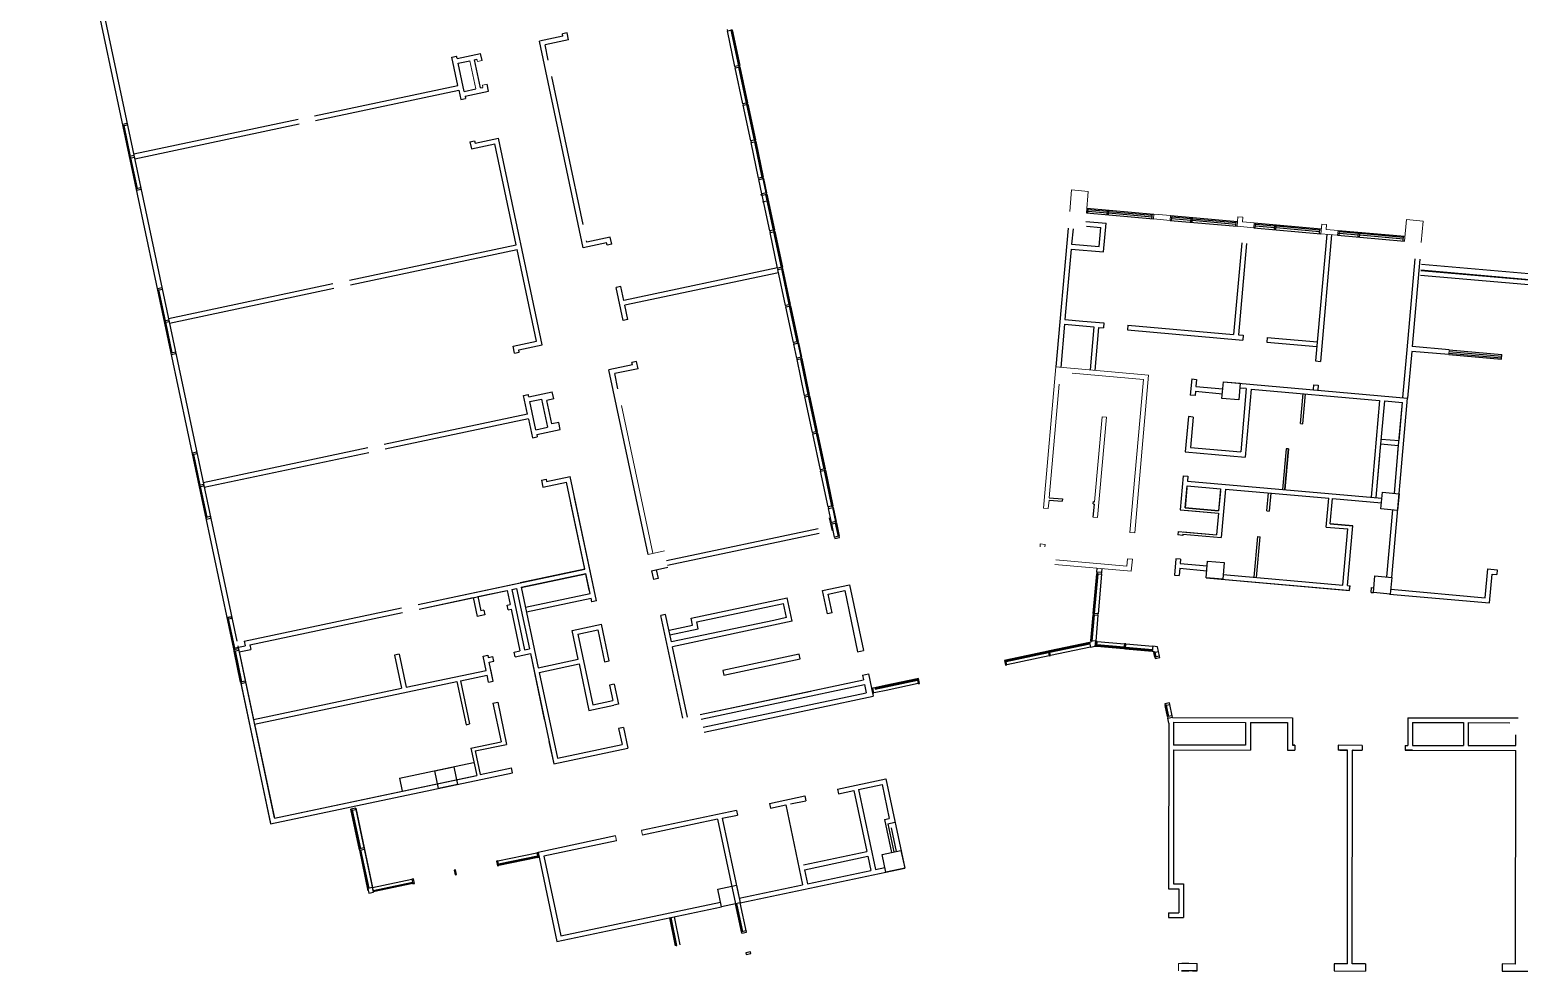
# Model space of a CAD drawing. Header units: millimetres. Extents: x 1316860 to 1484499, y 7681 to 141220.
# Drawn here: x 1323768 to 1385794, y 39867 to 79083 of the extents above; entities that cross this region are included whole.
import ezdxf

# ---------------------------------------------------------------- set-up
doc = ezdxf.new("R2010")
doc.units = ezdxf.units.MM
doc.header["$LTSCALE"] = 1000
for name, color, linetype in [('A-WALL', 7, 'CONTINUOUS'), ('AUDIT_D_131110141545-10', 7, 'CONTINUOUS'), ('A—墙体', 7, 'CONTINUOUS'), ('A—门窗', 135, 'CONTINUOUS')]:
    doc.layers.add(name, color=color, linetype=linetype)
for name, color, linetype, lineweight in [('E1-RI-1F$0$A-GLAZ-CWMG', 3, 'CONTINUOUS', 5), ('E1-RI-1F$0$A-WALL', 7, 'CONTINUOUS', 5), ('E1-RI-1F$0$AUDIT_D_131110141545-10', 7, 'CONTINUOUS', 5), ('E1-RV-1F$0$$0$A-WALL', 7, 'CONTINUOUS', 5), ('E1-RV-1F$0$$2$A-WALL', 7, 'CONTINUOUS', 5)]:
    doc.layers.add(name, color=color, linetype=linetype, lineweight=lineweight)
doc.layers.get('E1-RI-1F$0$A-GLAZ-CWMG').off()

# ---------------------------------------------------------------- blocks, each defined once
blk = doc.blocks.new('E1-RI-1F$0$RECTANGULAR_MULLION_-_6007')
at = {"layer": 'A—门窗'}
for p, q in [((54465, 84847), (54465, 86371)), ((54665, 86371), (54665, 84847))]:
    blk.add_line(p, q, dxfattribs=at)
blk = doc.blocks.new('E1-RI-1F$0$RECTANGULAR_MULLION_-_600K')
at = {"layer": 'A—门窗'}
for p, q in [((-30, 75), (30, 75)), ((-30, -125), (-30, 75)), ((30, 75), (30, -125)), ((30, -125), (-30, -125))]:
    blk.add_line(p, q, dxfattribs=at)
blk = doc.blocks.new('E1-RI-1F$0$ERE')
at = {"layer": 'A—门窗'}
for p, q in [((11739078, -6134608), (11739095, -6134408)), ((11739881, -6134610), (11739084, -6134541)), ((11739886, -6134543), (11739089, -6134475)), ((11739875, -6134677), (11739892, -6134478)), ((11739935, -6134682), (11739952, -6134483)), ((11741754, -6134771), (11739940, -6134615)), ((11741760, -6134705), (11739946, -6134548)), ((11741748, -6134841), (11741765, -6134641)), ((11742565, -6134912), (11742582, -6134712)), ((11743368, -6134910), (11742571, -6134841)), ((11743374, -6134844), (11742577, -6134775)), ((11743362, -6134981), (11743379, -6134782)), ((11743422, -6134986), (11743439, -6134787)), ((11745242, -6135071), (11743428, -6134915)), ((11745247, -6135005), (11743434, -6134849)), ((11745235, -6135145), (11745253, -6134945)), ((11746051, -6135216), (11746068, -6135017)), ((11746855, -6135210), (11746058, -6135142)), ((11746860, -6135144), (11746063, -6135075)), ((11746848, -6135285), (11746865, -6135086)), ((11746908, -6135291), (11746925, -6135091)), ((11748728, -6135371), (11746915, -6135215)), ((11748734, -6135305), (11746920, -6135149)), ((11748722, -6135449), (11748739, -6135249)), ((11749539, -6135520), (11749556, -6135321)), ((11750342, -6135510), (11749545, -6135442)), ((11750348, -6135444), (11749551, -6135375)), ((11750336, -6135589), (11750353, -6135390)), ((11750395, -6135595), (11750412, -6135395)), ((11752216, -6135672), (11750402, -6135516)), ((11752222, -6135605), (11750408, -6135449)), ((11752209, -6135753), (11752226, -6135554))]:
    blk.add_line(p, q, dxfattribs=at)
for points in [[(11739017, -6134602), (11741808, -6134846)], [(11739035, -6134403), (11741825, -6134646)], [(11742505, -6134907), (11745294, -6135151)], [(11742523, -6134707), (11745311, -6134951)], [(11745992, -6135211), (11748781, -6135454)], [(11746009, -6135011), (11748800, -6135255)], [(11749479, -6135515), (11752268, -6135758)], [(11749496, -6135315), (11752284, -6135559)]]:
    blk.add_lwpolyline(points, dxfattribs=at)
at = {"layer": 'E1-RI-1F$0$AUDIT_D_131110141545-10'}
for p, q in [((11738321, -6134542), (11738398, -6133645)), ((11739095, -6133705), (11738398, -6133645)), ((11739018, -6134602), (11739095, -6133705)), ((11741808, -6134846), (11742505, -6134907))]:
    blk.add_line(p, q, dxfattribs=at)
for points in [[(11741808, -6134846), (11741825, -6134643), (11742024, -6134664), (11742024, -6134664), (11742522, -6134707), (11742505, -6134907)], [(11745294, -6135151), (11745328, -6134752), (11745528, -6134769), (11745511, -6134968), (11746009, -6135011), (11745992, -6135211)], [(11752965, -6135818), (11753042, -6134921), (11752344, -6134861), (11752267, -6135758)], [(11745294, -6135151), (11745991, -6135211)], [(11748781, -6135454), (11748816, -6135056), (11749015, -6135073), (11748998, -6135272), (11749496, -6135315), (11749479, -6135514), (11748781, -6135454)]]:
    blk.add_lwpolyline(points, dxfattribs=at)
blk = doc.blocks.new('E1-RI-1F$0$RECTANGULAR_MULLION_-_60_H')
at = {"layer": 'A—门窗'}
for p, q in [((64211, 63409), (65301, 63077)), ((64153, 63217), (65242, 62886))]:
    blk.add_line(p, q, dxfattribs=at)
blk = doc.blocks.new('E1-RI-1F$0$RECTANGULAR_MULLION_-_60_M')
at = {"layer": 'A—门窗'}
for p, q in [((65300, 62868), (66374, 62541)), ((65358, 63059), (66433, 62732))]:
    blk.add_line(p, q, dxfattribs=at)

msp = doc.modelspace()

# ---------------------------------------------------------------- linework, layer by layer
at = {"layer": 'A-WALL'}
for p, q in [((1373475, 64422), (1381146, 63744)), ((1374429, 64137), (1374155, 64161, 0)), ((1374429, 64137), (1374196, 61497)), ((1374628, 64119), (1374377, 61280)), ((1374628, 64119), (1379982, 63646)), ((1376685, 62682, 0), (1376795, 63927)), ((1376784, 62673), (1376894, 63919)), ((1345078, 63699), (1345327, 62525)), ((1345588, 63705), (1345295, 63642)), ((1372295, 63848), (1372096, 63866)), ((1379982, 63646), (1379626, 59611)), ((1380182, 63628), (1380929, 63562)), ((1380485, 56273), (1381146, 63744)), ((1380744, 61470), (1380929, 63562)), ((1345795, 62726), (1345502, 62664)), ((1372017, 62970), (1371887, 61500)), ((1372216, 62952), (1372017, 62970)), ((1372216, 62952), (1372104, 61682)), ((1376685, 62682, 0), (1376784, 62673, 0)), ((1371887, 61500), (1374377, 61280)), ((1372104, 61682), (1374196, 61497)), ((1376090, 61631), (1375940, 59937)), ((1376189, 61622), (1376040, 59928)), ((1376044, 59975), (1376176, 61469)), ((1376189, 61622), (1376090, 61631)), ((1379979, 61337), (1379825, 59594)), ((1380594, 59777), (1380726, 61271)), ((1371799, 60504), (1371673, 59085)), ((1371799, 60504), (1371998, 60487)), ((1371998, 60487), (1371981, 60287)), ((1371981, 60287), (1380074, 59572)), ((1371954, 59988), (1371881, 59167)), ((1373349, 59865), (1373276, 59043)), ((1373557, 59947), (1373378, 57930)), ((1373557, 59947), (1377865, 59566)), ((1375284, 59042), (1375350, 59789)), ((1377759, 58371), (1377865, 59566)), ((1377922, 58507), (1378014, 59553)), ((1378014, 59553), (1380056, 59372)), ((1373267, 58944), (1373188, 58047)), ((1375284, 59042), (1375383, 59033)), ((1377759, 58371), (1378656, 58292)), ((1377922, 58507), (1378868, 58423)), ((1378648, 55933), (1378868, 58423)), ((1371594, 58188), (1371581, 58039)), ((1371780, 58021), (1371581, 58039)), ((1371594, 58188), (1373188, 58047)), ((1371785, 58071), (1371780, 58021)), ((1371785, 58071), (1373378, 57930)), ((1378449, 55951), (1378656, 58292)), ((1371493, 57043), (1371433, 56370)), ((1371692, 57025), (1371493, 57043)), ((1371659, 56651), (1371633, 56353)), ((1371659, 56651), (1372780, 56552)), ((1371692, 57025), (1371677, 56851)), ((1371677, 56851), (1372797, 56752)), ((1371433, 56370), (1371633, 56353)), ((1372753, 56254), (1378630, 55734)), ((1373468, 56391), (1378449, 55951)), ((1378648, 55933), (1378748, 55924)), ((1378730, 55725), (1378748, 55924)), ((1379626, 55646), (1379644, 55845)), ((1379644, 55845), (1379744, 55836)), ((1344410, 55029), (1347100, 55598)), ((1344451, 54833), (1347141, 55402)), ((1378630, 55734), (1378730, 55725)), ((1379626, 55646), (1379626, 55646)), ((1379626, 55646), (1379726, 55637)), ((1348103, 51824), (1347908, 51783))]:
    msp.add_line(p, q, dxfattribs=at)
at = {"layer": 'A-WALL', "color": 7}
for p, q in [((1371963, 60088), (1373357, 59965)), ((1371673, 59085), (1373267, 58944)), ((1371881, 59167), (1373276, 59043))]:
    msp.add_line(p, q, dxfattribs=at)
at = {"layer": 'A-WALL'}
msp.add_lwpolyline([(1371963, 60088), (1373357, 59965), (1373276, 59043), (1371881, 59167)], close=True, dxfattribs=at)
for points in [[(1378868, 58423), (1377922, 58507), (1378014, 59553)], [(1380096, 59821), (1380793, 59759), (1380732, 59062), (1380034, 59124), (1380096, 59821)], [(1372815, 56951), (1373512, 56889), (1373451, 56192), (1372753, 56254), (1372815, 56951)], [(1379788, 56334), (1380485, 56273), (1380423, 55575), (1379726, 55637), (1379788, 56334)]]:
    msp.add_lwpolyline(points, dxfattribs=at)
at = {"layer": 'AUDIT_D_131110141545-10'}
for p, q in [((1343897, 65902), (1344875, 66109)), ((1343959, 65608), (1343897, 65902)), ((1344134, 65748), (1345112, 65955)), ((1344154, 65650), (1344134, 65748)), ((1343959, 65608), (1344154, 65650)), ((1344332, 63847), (1344527, 63889)), ((1344548, 63791), (1344527, 63889)), ((1344548, 63791), (1345526, 63998)), ((1345588, 63705), (1345526, 63998)), ((1344497, 63065), (1344332, 63847)), ((1344589, 63595), (1345078, 63699)), ((1344838, 62421), (1344589, 63595)), ((1345502, 62664), (1345295, 63642)), ((1344539, 62869), (1344704, 62086)), ((1345858, 62433), (1345795, 62726)), ((1344704, 62086), (1344900, 62128)), ((1344838, 62421), (1345327, 62525)), ((1344879, 62226), (1345858, 62433)), ((1344879, 62226), (1344900, 62128)), ((1345077, 60325), (1345273, 60367)), ((1345077, 60325), (1345139, 60032)), ((1345139, 60032), (1346118, 60239)), ((1345273, 60367), (1345293, 60269)), ((1345293, 60269), (1346272, 60476)), ((1346884, 56619), (1346118, 60239)), ((1347369, 55291), (1346272, 60476)), ((1347368, 55297), (1346457, 59602)), ((1346883, 56625), (1346303, 59365)), ((1356597, 58298), (1350286, 56963)), ((1356638, 58103), (1350328, 56767, 0)), ((1344192, 56056), (1346883, 56625)), ((1344193, 56050), (1346884, 56619)), ((1349659, 56549), (1349736, 56183)), ((1349854, 56590), (1349932, 56225)), ((1344234, 55860), (1346924, 56430)), ((1344234, 55860), (1344943, 52509)), ((1347100, 55598), (1346924, 56430)), ((1349932, 56225), (1349736, 56183)), ((1347172, 55256), (1347141, 55402)), ((1347368, 55297), (1347172, 55256)), ((1347180, 55219), (1347180, 55219)), ((1350248, 54731), (1350052, 54690)), ((1346351, 54060), (1347575, 54319)), ((1346604, 52861), (1346351, 54060)), ((1346588, 53905), (1347421, 54082)), ((1347421, 54082), (1347702, 52756)), ((1347896, 52802), (1347575, 54319)), ((1346588, 53905), (1347209, 50970)), ((1344614, 53097), (1345296, 49875)), ((1344943, 52509), (1346604, 52861)), ((1347702, 52756), (1347897, 52798)), ((1344984, 52314), (1346646, 52665)), ((1344984, 52314), (1345740, 48743)), ((1346646, 52665), (1347055, 50733)), ((1347908, 51783), (1348042, 51147)), ((1348103, 51824), (1348279, 50993)), ((1347055, 50733), (1348084, 50951)), ((1347209, 50970), (1348042, 51147)), ((1348279, 50993), (1348084, 50951)), ((1345296, 49875), (1345586, 48506)), ((1348487, 50014), (1348291, 49973)), ((1348291, 49973), (1348431, 49312)), ((1348487, 50014), (1348668, 49158)), ((1345586, 48506), (1348668, 49158)), ((1345740, 48743), (1348431, 49312))]:
    msp.add_line(p, q, dxfattribs=at)
at = {"layer": 'A—墙体'}
for p, q in [((1323985, 93329), (1332391, 53617)), ((1345967, 78817), (1344988, 78610)), ((1346142, 78956), (1345946, 78915)), ((1345967, 78817), (1345946, 78915)), ((1346204, 78663), (1346142, 78956)), ((1346811, 70001), (1344988, 78610)), ((1346204, 78663), (1345225, 78455)), ((1345360, 77819), (1345225, 78455)), ((1341348, 77941), (1341544, 77983)), ((1341596, 76767), (1341348, 77941)), ((1341564, 77885), (1341544, 77983)), ((1341564, 77885), (1342543, 78092)), ((1341606, 77689), (1342095, 77793)), ((1341854, 76515), (1341606, 77689)), ((1342291, 77834), (1342388, 77855)), ((1342539, 76660), (1342291, 77834)), ((1342605, 77798), (1342543, 78092)), ((1346809, 70971), (1345505, 77135)), ((1335629, 75504), (1341596, 76767)), ((1335670, 75308), (1341638, 76572)), ((1341638, 76572), (1341721, 76180)), ((1341854, 76515), (1342343, 76619)), ((1341896, 76320), (1342874, 76527)), ((1341896, 76320), (1341916, 76222)), ((1342539, 76660), (1342637, 76681)), ((1342874, 76527), (1342812, 76820)), ((1341721, 76180), (1341916, 76222)), ((1328096, 73909), (1334944, 75359)), ((1328137, 73714), (1334985, 75163)), ((1342094, 74419), (1342289, 74461)), ((1342289, 74461), (1342310, 74363)), ((1342310, 74363), (1343288, 74570)), ((1345111, 65961), (1343288, 74570)), ((1342094, 74419), (1342156, 74126)), ((1342156, 74126), (1343134, 74333)), ((1344024, 70126), (1343134, 74333)), ((1367013, 70816), (1366502, 65038)), ((1367212, 70798), (1367155, 70151)), ((1367741, 71103), (1368589, 71028)), ((1367770, 70899), (1368372, 70846)), ((1368301, 70049), (1368372, 70846)), ((1368483, 69833), (1368589, 71028)), ((1337078, 68656), (1344024, 70126)), ((1347789, 70208), (1346811, 70001)), ((1346965, 70238), (1346954, 70286)), ((1347943, 70445), (1346965, 70238)), ((1347810, 70110), (1347789, 70208)), ((1348006, 70151), (1347810, 70110)), ((1348006, 70151), (1347943, 70445)), ((1367155, 70151), (1368301, 70049)), ((1374237, 70202), (1373900, 66392)), ((1374436, 70185), (1374100, 66374)), ((1377783, 70562), (1377316, 65287)), ((1377982, 70545), (1377516, 65269)), ((1337120, 68460), (1344066, 69931)), ((1344874, 66115), (1344066, 69931)), ((1367138, 69951), (1366948, 67810)), ((1367138, 69951), (1368483, 69833)), ((1381122, 65754), (1381457, 69539)), ((1381656, 69521), (1381335, 65885)), ((1354911, 69160), (1348503, 67803)), ((1354952, 68964), (1348544, 67608)), ((1329545, 67061), (1336394, 68511)), ((1329587, 66865), (1336435, 68315)), ((1348378, 68390), (1348183, 68349)), ((1348473, 66979), (1348183, 68349)), ((1348503, 67803), (1348378, 68390)), ((1366948, 67810), (1366878, 67013)), ((1348668, 67021), (1348473, 66979)), ((1348668, 67021), (1348544, 67608)), ((1366878, 67013), (1367625, 66947)), ((1366860, 66814), (1366702, 65021)), ((1366860, 66814), (1368080, 66706)), ((1367625, 66947), (1368496, 66870)), ((1368080, 66706), (1367922, 64913)), ((1368280, 66688), (1368121, 64895)), ((1368280, 66688), (1368479, 66671)), ((1368496, 66870), (1368479, 66671)), ((1369493, 66782), (1369475, 66583)), ((1369475, 66583), (1374281, 66158)), ((1369493, 66782), (1373900, 66392)), ((1374100, 66374), (1374299, 66357)), ((1374299, 66357), (1374281, 66158)), ((1375295, 66269), (1375277, 66070)), ((1375277, 66070), (1377369, 65885)), ((1375295, 66269), (1377387, 66084)), ((1380946, 63761), (1381122, 65754)), ((1382879, 65749), (1381335, 65885)), ((1349041, 65260), (1348845, 65218)), ((1348866, 65120), (1348845, 65218)), ((1349103, 64966), (1349041, 65260)), ((1377316, 65287), (1377516, 65269)), ((1381317, 65686), (1381145, 63744)), ((1382861, 65550), (1381317, 65686)), ((1348866, 65120), (1347888, 64913)), ((1349514, 57231), (1347888, 64913)), ((1349103, 64966), (1348125, 64759)), ((1348259, 64123), (1348125, 64759)), ((1372155, 64538), (1372096, 63866)), ((1372155, 64538), (1372096, 63866)), ((1372155, 64538), (1372355, 64521)), ((1372155, 64538), (1372355, 64521)), ((1372355, 64521), (1372328, 64222)), ((1372355, 64521), (1372328, 64222)), ((1372311, 64023), (1372295, 63848)), ((1372311, 64023), (1372295, 63848)), ((1372311, 64023), (1373431, 63924)), ((1372311, 64023), (1373431, 63924)), ((1372328, 64222), (1373449, 64123)), ((1372328, 64222), (1373449, 64123)), ((1373475, 64422), (1381145, 63744)), ((1373475, 64422), (1381145, 63744)), ((1373475, 64422), (1381145, 63744)), ((1373475, 64422), (1381145, 63744)), ((1374429, 64137), (1374155, 64161, 0)), ((1374329, 64145), (1374155, 64161, 0)), ((1374429, 64137), (1374195, 61497)), ((1374429, 64137), (1374195, 61497)), ((1374628, 64119), (1374377, 61280)), ((1374628, 64119), (1374377, 61280)), ((1374628, 64119), (1379982, 63646)), ((1374628, 64119), (1379982, 63646)), ((1377228, 64291), (1377211, 64092)), ((1377228, 64291), (1377427, 64273)), ((1377427, 64273), (1377410, 64074)), ((1372295, 63848), (1372096, 63866)), ((1372295, 63848), (1372096, 63866)), ((1379982, 63646), (1379626, 59611)), ((1379982, 63646), (1379626, 59611)), ((1380181, 63628), (1379996, 61536)), ((1380181, 63628), (1379996, 61536)), ((1380181, 63628), (1380929, 63562)), ((1380181, 63628), (1380929, 63562)), ((1380485, 56273), (1381145, 63744)), ((1380485, 56273), (1381145, 63744)), ((1380788, 61968), (1380929, 63562)), ((1380788, 61968), (1380929, 63562)), ((1344496, 63071), (1338528, 61808)), ((1344537, 62875), (1338570, 61612)), ((1380041, 62034), (1380788, 61968)), ((1380041, 62034), (1380788, 61968)), ((1337843, 61663), (1330995, 60213)), ((1337885, 61467), (1331037, 60017)), ((1371887, 61500), (1374377, 61280)), ((1371887, 61500), (1374377, 61280)), ((1372104, 61682), (1374195, 61497)), ((1372104, 61682), (1374195, 61497)), ((1376090, 61631), (1375940, 59937)), ((1376090, 61631), (1375940, 59937)), ((1376039, 59928), (1376189, 61622)), ((1376189, 61622), (1376090, 61631)), ((1376189, 61622), (1376090, 61631)), ((1379996, 61536), (1379825, 59594)), ((1379996, 61536), (1379825, 59594)), ((1380023, 61835), (1380770, 61769)), ((1380023, 61835), (1380770, 61769)), ((1380594, 59777), (1380770, 61769)), ((1380594, 59777), (1380770, 61769)), ((1371799, 60504), (1371673, 59085)), ((1371799, 60504), (1371673, 59085)), ((1371799, 60504), (1371998, 60487)), ((1371799, 60504), (1371998, 60487)), ((1371998, 60487), (1371980, 60287)), ((1371998, 60487), (1371980, 60287)), ((1371980, 60287), (1380074, 59572)), ((1371980, 60287), (1380074, 59572)), ((1366222, 59593), (1366768, 59544)), ((1373357, 59965), (1373276, 59043)), ((1373357, 59965), (1373276, 59043)), ((1373556, 59947), (1373378, 57930)), ((1373556, 59947), (1373378, 57930)), ((1373556, 59947), (1377865, 59566)), ((1373556, 59947), (1377865, 59566)), ((1375449, 59780), (1375383, 59033)), ((1375449, 59780), (1375396, 59182)), ((1377759, 58371), (1377865, 59566)), ((1377759, 58371), (1377865, 59566)), ((1377922, 58507), (1378014, 59553)), ((1377922, 58507), (1378014, 59553)), ((1378014, 59553), (1380056, 59373)), ((1378014, 59553), (1380056, 59373)), ((1346884, 56619), (1346303, 59365)), ((1366213, 59493), (1366760, 59445)), ((1366768, 59544), (1366760, 59445)), ((1368054, 59330), (1368063, 59430)), ((1368054, 59330), (1368104, 59326)), ((1368056, 58778), (1368104, 59326)), ((1368063, 59430), (1368113, 59425)), ((1371872, 59067), (1373267, 58944)), ((1371872, 59067), (1373267, 58944)), ((1373267, 58944), (1373188, 58047)), ((1373267, 58944), (1373188, 58047)), ((1380286, 56290), (1380532, 59080)), ((1380286, 56290), (1380532, 59080)), ((1377759, 58371), (1378655, 58292)), ((1377759, 58371), (1378655, 58292)), ((1377922, 58507), (1378868, 58423)), ((1377922, 58507), (1378868, 58423)), ((1378648, 55933), (1378868, 58423)), ((1378648, 55933), (1378868, 58423)), ((1371594, 58188), (1371581, 58039)), ((1371594, 58188), (1371581, 58039)), ((1371780, 58021), (1371581, 58039)), ((1371780, 58021), (1371581, 58039)), ((1371784, 58071), (1371780, 58021)), ((1371784, 58071), (1371780, 58021)), ((1371784, 58071), (1373378, 57930)), ((1371784, 58071), (1373378, 57930)), ((1371793, 58171), (1373188, 58047)), ((1371793, 58171), (1373188, 58047)), ((1374754, 56277), (1374904, 57971)), ((1374754, 56277), (1374904, 57971)), ((1374854, 56269), (1375003, 57962)), ((1374854, 56269), (1375003, 57962)), ((1374904, 57971), (1375003, 57962)), ((1374904, 57971), (1375003, 57962)), ((1378448, 55951), (1378655, 58292)), ((1378448, 55951), (1378655, 58292)), ((1339938, 55149), (1346884, 56619)), ((1349659, 56549), (1350343, 56694)), ((1371493, 57043), (1371433, 56370)), ((1371493, 57043), (1371433, 56370)), ((1371692, 57025), (1371493, 57043)), ((1371692, 57025), (1371493, 57043)), ((1371659, 56652), (1371632, 56353)), ((1371659, 56652), (1371632, 56353)), ((1371659, 56652), (1372779, 56552)), ((1371659, 56652), (1372779, 56552)), ((1371692, 57025), (1371676, 56851)), ((1371692, 57025), (1371676, 56851)), ((1371676, 56851), (1372797, 56752)), ((1371676, 56851), (1372797, 56752)), ((1384375, 55427), (1384481, 56622)), ((1384481, 56622), (1384880, 56587)), ((1384880, 56587), (1384862, 56388)), ((1339938, 55149), (1344193, 56050)), ((1344235, 55854), (1346925, 56423)), ((1347069, 55744), (1346925, 56423)), ((1356782, 55731), (1357907, 55969)), ((1357907, 55969), (1358487, 53230)), ((1371433, 56370), (1371632, 56353)), ((1371433, 56370), (1371632, 56353)), ((1372753, 56254), (1378730, 55725)), ((1372753, 56254), (1378730, 55725)), ((1373468, 56391), (1378448, 55951)), ((1373468, 56391), (1378448, 55951)), ((1378648, 55933), (1378747, 55924)), ((1378648, 55933), (1378747, 55924)), ((1378730, 55725), (1378747, 55924)), ((1378730, 55725), (1378747, 55924)), ((1379626, 55646), (1379644, 55845)), ((1379626, 55646), (1379644, 55845)), ((1379644, 55845), (1379743, 55836)), ((1379644, 55845), (1379743, 55836)), ((1384557, 55210), (1384663, 56406)), ((1384663, 56406), (1384862, 56388)), ((1339980, 54953), (1343648, 55729)), ((1339980, 54953), (1342230, 55429)), ((1342230, 55429), (1342396, 54647)), ((1342230, 55429), (1342396, 54647)), ((1342426, 55471), (1343648, 55729)), ((1342426, 55471), (1343648, 55729)), ((1342426, 55471), (1342550, 54884)), ((1342426, 55471), (1342550, 54884)), ((1343648, 55729), (1343772, 55142)), ((1343648, 55729), (1343772, 55142)), ((1343844, 55771), (1344039, 55812)), ((1343844, 55771), (1344377, 53252)), ((1343844, 55771), (1344377, 53252)), ((1344039, 55812), (1344572, 53293)), ((1344039, 55812), (1344572, 53293)), ((1347180, 55219), (1347180, 55219)), ((1351304, 54571), (1355315, 55421)), ((1355522, 54442), (1355315, 55421)), ((1356989, 54753), (1356782, 55731)), ((1357019, 55577), (1357704, 55722)), ((1357185, 54794), (1357019, 55577)), ((1357704, 55722), (1358243, 53178)), ((1379626, 55646), (1379726, 55637)), ((1379626, 55646), (1379726, 55637)), ((1380398, 55578), (1384557, 55210)), ((1380441, 55775), (1384375, 55427)), ((1332698, 53616), (1339253, 55004)), ((1332698, 53616), (1339253, 55004)), ((1332935, 53461), (1339294, 54808)), ((1332935, 53461), (1339294, 54808)), ((1342713, 54714), (1342396, 54647)), ((1342713, 54714), (1342396, 54647)), ((1342672, 54909), (1342550, 54884)), ((1342672, 54909), (1342550, 54884)), ((1342672, 54909), (1342713, 54714)), ((1342672, 54909), (1342713, 54714)), ((1343650, 55117), (1343772, 55142)), ((1343650, 55117), (1343772, 55142)), ((1343692, 54921), (1343650, 55117)), ((1343692, 54921), (1343650, 55117)), ((1343692, 54921), (1343814, 54947)), ((1343692, 54921), (1343814, 54947)), ((1343772, 55142), (1343772, 55142)), ((1343772, 55142), (1343772, 55142)), ((1343814, 54947), (1344181, 53210)), ((1343814, 54947), (1344181, 53210)), ((1350958, 50410), (1350052, 54690)), ((1350491, 53582), (1350248, 54731)), ((1351541, 54417), (1354623, 55070)), ((1354623, 55070), (1355161, 55184)), ((1355285, 54597), (1354747, 54483)), ((1355285, 54597), (1355161, 55184)), ((1357185, 54794), (1356989, 54753)), ((1357185, 54794), (1357144, 54990)), ((1350388, 54071), (1351366, 54278)), ((1350388, 54071), (1350388, 54071)), ((1350429, 53875), (1351603, 54124)), ((1354747, 54483), (1350491, 53582)), ((1355522, 54442), (1350533, 53386)), ((1351366, 54278), (1351304, 54571)), ((1351603, 54124), (1351541, 54417)), ((1332249, 53323), (1332738, 53427)), ((1332249, 53323), (1332738, 53427)), ((1332698, 53616), (1332738, 53427)), ((1332698, 53616), (1332738, 53427)), ((1332935, 53461), (1332975, 53272)), ((1332935, 53461), (1332975, 53272)), ((1351154, 50451), (1350533, 53386)), ((1332486, 53169), (1332975, 53272)), ((1332486, 53169), (1332975, 53272)), ((1332486, 53169), (1333083, 50349)), ((1332486, 53169), (1333083, 50349)), ((1339149, 53080), (1338953, 53039)), ((1339149, 53080), (1338953, 53039)), ((1338953, 53039), (1339246, 51654)), ((1338953, 53039), (1339246, 51654)), ((1339149, 53080), (1339442, 51696)), ((1339149, 53080), (1339442, 51696)), ((1342644, 52987), (1342840, 53028)), ((1342644, 52987), (1342840, 53028)), ((1342769, 52400), (1342644, 52987)), ((1342769, 52400), (1342644, 52987)), ((1342840, 53028), (1342861, 52931)), ((1342840, 53028), (1342861, 52931)), ((1342861, 52931), (1343057, 52972)), ((1342861, 52931), (1343057, 52972)), ((1342902, 52735), (1343098, 52776)), ((1342902, 52735), (1343098, 52776)), ((1343068, 51952), (1342902, 52735)), ((1343098, 52776), (1343057, 52972)), ((1343098, 52776), (1343057, 52972)), ((1343937, 53159), (1344181, 53210)), ((1343937, 53159), (1344181, 53210)), ((1343979, 52963), (1343937, 53159)), ((1343979, 52963), (1343937, 53159)), ((1343979, 52963), (1344614, 53097)), ((1343979, 52963), (1344614, 53097)), ((1344377, 53252), (1344572, 53293)), ((1344377, 53252), (1344572, 53293)), ((1344614, 53097), (1345195, 50354)), ((1355812, 53073), (1352632, 52399)), ((1352674, 52204), (1355853, 52877)), ((1355853, 52877), (1355812, 53073)), ((1358243, 53178), (1358487, 53230)), ((1339442, 51696), (1342769, 52400)), ((1339442, 51696), (1342769, 52400)), ((1341699, 51969), (1342810, 52204)), ((1341699, 51969), (1342810, 52204)), ((1342872, 51911), (1342810, 52204)), ((1342872, 51911), (1342810, 52204)), ((1343068, 51952), (1342964, 52442)), ((1352632, 52399), (1352674, 52204)), ((1352674, 52204), (1352919, 52255)), ((1358450, 52200), (1358694, 52252)), ((1358450, 52200), (1358491, 52004)), ((1358694, 52252), (1358891, 51322)), ((1333083, 50349), (1339246, 51654)), ((1333083, 50349), (1339246, 51654)), ((1333124, 50154), (1341553, 51938)), ((1333124, 50154), (1341553, 51938)), ((1341553, 51938), (1341934, 50135)), ((1341553, 51938), (1341934, 50135)), ((1341699, 51969), (1342081, 50166)), ((1341699, 51969), (1342081, 50166)), ((1342872, 51911), (1343068, 51952)), ((1342872, 51911), (1343068, 51952)), ((1351691, 50565), (1356289, 51538)), ((1351692, 50565), (1358491, 52004)), ((1351733, 50369), (1358533, 51809)), ((1358533, 51809), (1358605, 51466)), ((1343058, 51030), (1343254, 51072)), ((1343058, 51030), (1343254, 51072)), ((1343058, 51030), (1343399, 49423)), ((1343058, 51030), (1343399, 49423)), ((1343254, 51072), (1343626, 49317)), ((1343254, 51072), (1343626, 49317)), ((1351806, 50027), (1358605, 51466)), ((1351847, 49831), (1358891, 51322)), ((1371156, 50412), (1371351, 50454)), ((1371200, 50204), (1371156, 50412)), ((1371355, 50435), (1371351, 50454)), ((1371355, 50435), (1376350, 50429)), ((1371800, 50435), (1371800, 50435)), ((1376350, 50429), (1376349, 49279)), ((1381150, 50424), (1381149, 49274)), ((1381150, 50424), (1385750, 50418)), ((1333124, 50154), (1333953, 46241)), ((1333124, 50154), (1333953, 46241)), ((1341934, 50135), (1342081, 50166)), ((1341934, 50135), (1342081, 50166)), ((1371200, 50204), (1371191, 43305)), ((1371400, 50235), (1371399, 49285)), ((1371400, 50235), (1374400, 50232)), ((1374400, 50232), (1374399, 49281)), ((1374600, 50231), (1374598, 49081)), ((1374600, 50231), (1376150, 50229)), ((1376150, 50229), (1376148, 49079)), ((1376150, 50229), (1376149, 49279)), ((1381350, 50223), (1381349, 49273)), ((1381350, 50223), (1383225, 50221)), ((1382222, 50222), (1383475, 50221)), ((1383475, 50221), (1383474, 49271)), ((1383675, 50221), (1383674, 49271)), ((1383675, 50221), (1385400, 50219)), ((1385649, 49268), (1385649, 49718)), ((1342141, 49157), (1343399, 49423)), ((1342141, 49157), (1343399, 49423)), ((1342141, 49157), (1342381, 48025)), ((1342141, 49157), (1342381, 48025)), ((1342319, 49041), (1343626, 49317)), ((1342319, 49041), (1343626, 49317)), ((1342319, 49041), (1342528, 48056)), ((1342319, 49041), (1342528, 48056)), ((1343370, 49417), (1343370, 49417)), ((1343393, 49452), (1343393, 49452)), ((1345389, 49435), (1345586, 48506)), ((1345586, 48506), (1348668, 49158)), ((1371398, 49085), (1371391, 43505)), ((1371398, 49085), (1374598, 49081)), ((1374399, 49282), (1371399, 49285)), ((1376148, 49079), (1376448, 49079)), ((1376449, 49279), (1376349, 49279)), ((1376349, 49279), (1376449, 49279)), ((1376449, 49279), (1376448, 49079)), ((1376449, 49279), (1376448, 49079)), ((1378249, 49277), (1378248, 49077)), ((1378648, 49077), (1378248, 49077)), ((1379249, 49276), (1378249, 49277)), ((1378323, 49077), (1378648, 49077)), ((1378638, 40177), (1378648, 49077)), ((1378838, 40176), (1378848, 49076)), ((1378873, 49076), (1378848, 49076)), ((1378848, 49076), (1379248, 49076)), ((1379249, 49276), (1379248, 49076)), ((1381049, 49274), (1381048, 49074)), ((1381049, 49274), (1381048, 49074)), ((1381048, 49074), (1381348, 49073)), ((1381348, 49073), (1381048, 49074)), ((1381049, 49274), (1381149, 49274)), ((1381348, 49073), (1385648, 49068)), ((1381349, 49273), (1383474, 49271)), ((1383674, 49271), (1385649, 49268)), ((1385638, 40168), (1385648, 49068)), ((1339165, 47913), (1342251, 48567)), ((1333799, 46003), (1343875, 48137)), ((1333799, 46003), (1343875, 48137)), ((1333953, 46241), (1342381, 48025)), ((1333953, 46241), (1342367, 48022)), ((1339165, 47913), (1339280, 47368)), ((1342528, 48056), (1343834, 48333)), ((1343875, 48137), (1343834, 48333)), ((1343875, 48137), (1343834, 48333)), ((1357410, 47457), (1359415, 47881)), ((1359415, 47881), (1360202, 44164)), ((1354572, 46856), (1356040, 47167)), ((1356040, 47167), (1356081, 46971)), ((1357410, 47457), (1357451, 47261)), ((1357451, 47261), (1358087, 47396)), ((1358087, 47396), (1358625, 44852)), ((1358283, 47437), (1359261, 47644)), ((1358283, 47437), (1358987, 44111)), ((1359261, 47644), (1359561, 46226)), ((1353203, 46566), (1349241, 45727)), ((1353203, 46566), (1353244, 46371)), ((1354572, 46856), (1354614, 46661)), ((1354614, 46661), (1355250, 46795)), ((1355250, 46795), (1355954, 43469)), ((1355445, 46837), (1356081, 46971)), ((1333947, 46270), (1333947, 46270)), ((1352413, 46195), (1349282, 45532)), ((1352413, 46195), (1353158, 42673)), ((1352608, 46236), (1353244, 46371)), ((1352608, 46236), (1353312, 42910)), ((1359366, 46184), (1359561, 46226)), ((1359366, 46184), (1359655, 44815)), ((1359407, 45989), (1359407, 45989)), ((1359505, 46009), (1359798, 46071)), ((1359505, 46009), (1359753, 44835)), ((1348164, 45500), (1344936, 44816)), ((1348206, 45304), (1345173, 44662)), ((1359644, 45834), (1359851, 44856)), ((1344936, 44816), (1345723, 41099)), ((1345173, 44662), (1345877, 41336)), ((1355984, 44293), (1358625, 44852)), ((1353354, 42714), (1360202, 44164)), ((1356025, 44097), (1358667, 44656)), ((1356025, 44097), (1356150, 43510)), ((1356150, 43510), (1358791, 44069)), ((1358667, 44656), (1358791, 44069)), ((1358987, 44111), (1359378, 44194)), ((1353312, 42910), (1355954, 43469)), ((1371391, 43505), (1371817, 43505)), ((1371817, 43505), (1371815, 42105)), ((1371191, 43305), (1371617, 43305)), ((1371617, 43305), (1371615, 42305)), ((1345723, 41099), (1352571, 42548)), ((1345877, 41336), (1352530, 42744)), ((1371189, 42305), (1371615, 42305)), ((1371189, 42305), (1371189, 42105)), ((1371189, 42105), (1371815, 42105)), ((1371737, 39885), (1372038, 39884)), ((1372389, 39884), (1371737, 39885)), ((1372038, 40184), (1371738, 40185)), ((1372188, 39884), (1372389, 39884)), ((1372389, 39883, 0), (1372389, 40184, 0)), ((1378638, 40177), (1378087, 40177)), ((1378087, 40177), (1378087, 39877)), ((1378087, 39877), (1379388, 39876)), ((1379388, 40176), (1378838, 40176)), ((1379388, 40176), (1379388, 39875)), ((1385088, 40169), (1385088, 39869)), ((1385638, 40168), (1385088, 40169)), ((1385088, 39869), (1386389, 39867))]:
    msp.add_line(p, q, dxfattribs=at)
for points in [[(1367259, 72402), (1367261, 72402)], [(1373475, 64422), (1374172, 64360), (1374111, 63663), (1373414, 63725), (1373475, 64422)], [(1373475, 64422), (1374172, 64360), (1374111, 63663), (1373414, 63725), (1373475, 64422)], [(1380096, 59821), (1380793, 59759), (1380731, 59062), (1380034, 59124), (1380096, 59821)], [(1380096, 59821), (1380793, 59759), (1380731, 59062), (1380034, 59124), (1380096, 59821)], [(1372815, 56951), (1373512, 56889), (1373450, 56192), (1372753, 56254), (1372815, 56951)], [(1372815, 56951), (1373512, 56889), (1373450, 56192), (1372753, 56254), (1372815, 56951)], [(1379787, 56334), (1380485, 56273), (1380423, 55575), (1379726, 55637), (1379787, 56334)], [(1379787, 56334), (1380485, 56273), (1380423, 55575), (1379726, 55637), (1379787, 56334)], [(1340638, 48218), (1341421, 48384), (1341576, 47650), (1340794, 47484), (1340638, 48218)], [(1340638, 48218), (1341421, 48384), (1341576, 47650), (1340794, 47484), (1340638, 48218)]]:
    msp.add_lwpolyline(points, dxfattribs=at)
for points in [[(1359264, 44732), (1360047, 44897), (1360202, 44164), (1359419, 43998)], [(1352416, 43282), (1353199, 43448), (1353354, 42714), (1352571, 42548)]]:
    msp.add_lwpolyline(points, close=True, dxfattribs=at)
at = {"layer": 'A—门窗', "color": 252, "linetype": 'Continuous'}
for p, q in [((1323768, 93385), (1333796, 46018)), ((1327826, 75181), (1327631, 75140)), ((1327631, 75140), (1327643, 75081)), ((1327643, 75081), (1327839, 75122)), ((1327698, 75093), (1327673, 75087)), ((1327673, 75087), (1327944, 73806)), ((1327969, 73811), (1327698, 75093)), ((1327839, 75122), (1327826, 75181)), ((1327944, 73806), (1327969, 73811)), ((1327982, 73752), (1327957, 73747)), ((1327957, 73747), (1328228, 72465)), ((1328253, 72471), (1327982, 73752)), ((1328228, 72465), (1328253, 72471)), ((1329276, 68333), (1329080, 68291)), ((1329080, 68291), (1329093, 68233)), ((1329093, 68233), (1329289, 68274)), ((1329148, 68244), (1329123, 68239)), ((1329123, 68239), (1329394, 66957)), ((1329419, 66963), (1329148, 68244)), ((1329289, 68274), (1329276, 68333)), ((1329394, 66957), (1329419, 66963)), ((1329431, 66904), (1329407, 66899)), ((1329407, 66899), (1329678, 65617)), ((1329703, 65622), (1329431, 66904)), ((1329678, 65617), (1329703, 65622)), ((1355875, 65439), (1355899, 65444)), ((1330726, 61485), (1330530, 61443)), ((1330530, 61443), (1330543, 61385)), ((1330543, 61385), (1330738, 61426)), ((1330738, 61426), (1330726, 61485)), ((1330597, 61396), (1330573, 61391)), ((1330573, 61391), (1330844, 60109)), ((1330869, 60114), (1330597, 61396)), ((1330844, 60109), (1330869, 60114)), ((1330881, 60056), (1330856, 60051)), ((1330856, 60051), (1331128, 58769)), ((1331152, 58774), (1330881, 60056)), ((1331128, 58769), (1331152, 58774)), ((1331980, 54595), (1332175, 54636)), ((1332176, 54636), (1331980, 54595)), ((1331980, 54595), (1331992, 54536)), ((1332188, 54578), (1332176, 54636)), ((1331992, 54536), (1332188, 54578)), ((1332047, 54548), (1332022, 54543)), ((1332022, 54543), (1332294, 53261)), ((1332318, 53266), (1332047, 54548)), ((1332433, 53422), (1333950, 46255)), ((1332249, 53323), (1333799, 46003)), ((1332249, 53323), (1333799, 46003)), ((1332547, 51914), (1332276, 53196)), ((1332294, 53261), (1332318, 53266)), ((1332306, 53202), (1332577, 51921)), ((1332602, 51926), (1332331, 53208)), ((1332560, 51856), (1332755, 51897)), ((1332577, 51921), (1332602, 51926))]:
    msp.add_line(p, q, dxfattribs=at)
at = {"layer": 'A—门窗', "extrusion": (0, 0, -1)}
for p, q in [((1352806, 79100), (1352819, 79041)), ((1352819, 79041), (1353014, 79083)), ((1353330, 77592), (1353134, 77550)), ((1353134, 77550), (1353147, 77492)), ((1353147, 77492), (1353343, 77533)), ((1353343, 77533), (1353330, 77592)), ((1353658, 76042), (1353463, 76001)), ((1353463, 76001), (1353475, 75942)), ((1353475, 75942), (1353671, 75983)), ((1353671, 75983), (1353658, 76042)), ((1353986, 74492), (1353791, 74451)), ((1353791, 74451), (1353803, 74392)), ((1353803, 74392), (1353999, 74434)), ((1353999, 74434), (1353986, 74492)), ((1354314, 72943), (1354119, 72901)), ((1354119, 72901), (1354131, 72843)), ((1354131, 72843), (1354327, 72884)), ((1354327, 72884), (1354314, 72943)), ((1354452, 72293), (1354256, 72252)), ((1354256, 72252), (1354269, 72193)), ((1354269, 72193), (1354464, 72234)), ((1354464, 72234), (1354452, 72293)), ((1354780, 70744), (1354584, 70702)), ((1354792, 70685), (1354780, 70744)), ((1354584, 70702), (1354597, 70643)), ((1354597, 70643), (1354792, 70685)), ((1355108, 69194), (1354912, 69152)), ((1354912, 69152), (1354925, 69094)), ((1354925, 69094), (1355120, 69135)), ((1355120, 69135), (1355108, 69194)), ((1355436, 67644), (1355240, 67603)), ((1355448, 67586), (1355436, 67644)), ((1355240, 67603), (1355253, 67544)), ((1355253, 67544), (1355448, 67586)), ((1355764, 66095), (1355568, 66053)), ((1355568, 66053), (1355581, 65994)), ((1355581, 65994), (1355776, 66036)), ((1355776, 66036), (1355764, 66095)), ((1355902, 65445), (1355706, 65404)), ((1355706, 65404), (1355718, 65345)), ((1355718, 65345), (1355914, 65386)), ((1355914, 65386), (1355902, 65445)), ((1356230, 63895), (1356034, 63854)), ((1356242, 63837), (1356230, 63895)), ((1356034, 63854), (1356046, 63795)), ((1356046, 63795), (1356242, 63837)), ((1356558, 62346), (1356362, 62304)), ((1356362, 62304), (1356374, 62246)), ((1356374, 62246), (1356570, 62287)), ((1356570, 62287), (1356558, 62346)), ((1356886, 60796), (1356690, 60755)), ((1356898, 60737), (1356886, 60796)), ((1356690, 60755), (1356702, 60696)), ((1356702, 60696), (1356898, 60737)), ((1357214, 59246), (1357018, 59205)), ((1357018, 59205), (1357030, 59146)), ((1357030, 59146), (1357226, 59188)), ((1357226, 59188), (1357214, 59246)), ((1357351, 58597), (1357156, 58555)), ((1357156, 58555), (1357168, 58497)), ((1357168, 58497), (1357364, 58538)), ((1357364, 58538), (1357351, 58597)), ((1357480, 57986), (1357285, 57945)), ((1357285, 57945), (1357297, 57886)), ((1357297, 57886), (1357493, 57928)), ((1357493, 57928), (1357480, 57986)), ((1368058, 54773), (1368053, 54713)), ((1368053, 54713), (1368252, 54696)), ((1368258, 54756), (1368058, 54773)), ((1368252, 54696), (1368258, 54756)), ((1367954, 53574), (1367902, 53563)), ((1367902, 53563), (1367943, 53367)), ((1367943, 53367), (1368140, 53409)), ((1367958, 53626), (1367954, 53574)), ((1368158, 53609), (1367958, 53626)), ((1368140, 53409), (1368158, 53609)), ((1368158, 53608), (1368140, 53409)), ((1368140, 53409), (1368200, 53403)), ((1368217, 53603), (1368158, 53608)), ((1368200, 53403), (1368217, 53603)), ((1369352, 53504), (1369335, 53305)), ((1369412, 53499), (1369352, 53504)), ((1369395, 53299), (1369412, 53499)), ((1364420, 52826), (1364361, 52813)), ((1364361, 52813), (1364402, 52617)), ((1364461, 52630), (1364420, 52826)), ((1366239, 53211), (1366181, 53198)), ((1366181, 53198), (1366222, 53003)), ((1366222, 53003), (1366281, 53015)), ((1366281, 53015), (1366239, 53211)), ((1369335, 53305), (1369395, 53299)), ((1370813, 52997), (1370617, 52956)), ((1370617, 52956), (1370630, 52897)), ((1370630, 52897), (1370825, 52939)), ((1370825, 52939), (1370813, 52997)), ((1364402, 52617), (1364461, 52630)), ((1360780, 52055), (1360722, 52043)), ((1360722, 52043), (1360763, 51847)), ((1360763, 51847), (1360822, 51859)), ((1360822, 51859), (1360780, 52055)), ((1371227, 51041), (1371031, 50999)), ((1371031, 50999), (1371044, 50941)), ((1371044, 50941), (1371239, 50982)), ((1371239, 50982), (1371227, 51041)), ((1371339, 50512), (1371143, 50471)), ((1371143, 50471), (1371156, 50412)), ((1371351, 50454), (1371339, 50512)), ((1344936, 44816), (1344877, 44804)), ((1344877, 44804), (1344919, 44608)), ((1344977, 44621), (1344936, 44816)), ((1341502, 44089), (1341443, 44077)), ((1341443, 44077), (1341485, 43881)), ((1341544, 43894), (1341502, 44089)), ((1343263, 44462), (1343204, 44450)), ((1343204, 44450), (1343246, 44254)), ((1343246, 44254), (1343305, 44266)), ((1343305, 44266), (1343263, 44462)), ((1344919, 44608), (1344977, 44621)), ((1339741, 43717), (1339682, 43704)), ((1339682, 43704), (1339724, 43508)), ((1339724, 43508), (1339783, 43521)), ((1339783, 43521), (1339741, 43717)), ((1341485, 43881), (1341544, 43894)), ((1338039, 43356), (1337843, 43315)), ((1337843, 43315), (1337885, 43119)), ((1337885, 43119), (1338081, 43161)), ((1338081, 43161), (1338039, 43356)), ((1353598, 41552), (1353403, 41511)), ((1353403, 41511), (1353415, 41452)), ((1353415, 41452), (1353611, 41494)), ((1353611, 41494), (1353598, 41552)), ((1353786, 40668), (1353591, 40627)), ((1353591, 40627), (1353603, 40568)), ((1353603, 40568), (1353799, 40609)), ((1353799, 40609), (1353786, 40668))]:
    msp.add_line(p, q, dxfattribs=at)
at = {"layer": 'A—门窗'}
for p, q in [((1352985, 79076), (1352960, 79071)), ((1352960, 79071), (1353275, 77580)), ((1353300, 77585), (1352985, 79076)), ((1353275, 77580), (1353300, 77585)), ((1353313, 77527), (1353288, 77521)), ((1353288, 77521), (1353603, 76031)), ((1353628, 76036), (1353313, 77527)), ((1353603, 76031), (1353628, 76036)), ((1353641, 75977), (1353616, 75972)), ((1353616, 75972), (1353931, 74481)), ((1353956, 74486), (1353641, 75977)), ((1353931, 74481), (1353956, 74486)), ((1353969, 74427), (1353944, 74422)), ((1353944, 74422), (1354260, 72931)), ((1354284, 72936), (1353969, 74427)), ((1354256, 72252), (1354131, 72843)), ((1354260, 72931), (1354284, 72936)), ((1354324, 72884), (1354300, 72878)), ((1354300, 72878), (1354425, 72287)), ((1354449, 72293), (1354324, 72884)), ((1354327, 72884), (1354452, 72293)), ((1354277, 71913), (1354521, 71965)), ((1354277, 71913), (1354521, 71965)), ((1354434, 72228), (1354409, 72223)), ((1354409, 72223), (1354725, 70732)), ((1354425, 72287), (1354449, 72293)), ((1354750, 70737), (1354434, 72228)), ((1354725, 70732), (1354750, 70737)), ((1354762, 70678), (1354738, 70673)), ((1354738, 70673), (1355053, 69182)), ((1355078, 69188), (1354762, 70678)), ((1355053, 69182), (1355078, 69188)), ((1355090, 69129), (1355066, 69124)), ((1355066, 69124), (1355381, 67633)), ((1355406, 67638), (1355090, 69129)), ((1381679, 68864), (1408716, 66504)), ((1381696, 69057), (1408733, 66697)), ((1381698, 69077), (1408734, 66717)), ((1381719, 69321), (1408756, 66961)), ((1355381, 67633), (1355406, 67638)), ((1355418, 67579), (1355394, 67574)), ((1355394, 67574), (1355709, 66083)), ((1355734, 66088), (1355418, 67579)), ((1355706, 65404), (1355581, 65994)), ((1355709, 66083), (1355734, 66088)), ((1355774, 66035), (1355750, 66030)), ((1355750, 66030), (1355875, 65439)), ((1355899, 65444), (1355774, 66035)), ((1355776, 66036), (1355902, 65445)), ((1382879, 65749), (1385070, 65555)), ((1355884, 65380), (1355859, 65375)), ((1355859, 65375), (1356175, 63884)), ((1356200, 63889), (1355884, 65380)), ((1382861, 65550), (1385052, 65356)), ((1382867, 65616), (1385058, 65422)), ((1382873, 65683), (1385064, 65489)), ((1385052, 65356), (1385070, 65555)), ((1356175, 63884), (1356200, 63889)), ((1356212, 63830), (1356187, 63825)), ((1356187, 63825), (1356503, 62334)), ((1356528, 62339), (1356212, 63830)), ((1356503, 62334), (1356528, 62339)), ((1356540, 62281), (1356515, 62275)), ((1356515, 62275), (1356831, 60784)), ((1356856, 60790), (1356540, 62281)), ((1356831, 60784), (1356856, 60790)), ((1356868, 60731), (1356843, 60726)), ((1356843, 60726), (1357159, 59235)), ((1357184, 59240), (1356868, 60731)), ((1357156, 58555), (1357030, 59146)), ((1357159, 59235), (1357184, 59240)), ((1357224, 59187), (1357199, 59182)), ((1357199, 59182), (1357324, 58591)), ((1357349, 58596), (1357224, 59187)), ((1357226, 59188), (1357351, 58597)), ((1357285, 57945), (1357168, 58497)), ((1357334, 58532), (1357309, 58526)), ((1357309, 58526), (1357426, 57975)), ((1357324, 58591), (1357349, 58596)), ((1357451, 57980), (1357334, 58532)), ((1357364, 58538), (1357480, 57986)), ((1368208, 56486), (1368203, 56427)), ((1368208, 56486), (1368223, 56654)), ((1368407, 56469), (1368208, 56486)), ((1368402, 56409), (1368407, 56469)), ((1368407, 56469), (1368422, 56637)), ((1368058, 54773), (1368203, 56427)), ((1368233, 56424), (1368089, 54770)), ((1368114, 54768), (1368258, 56422)), ((1368203, 56427), (1368402, 56409)), ((1368258, 56422), (1368233, 56424)), ((1368402, 56409), (1368258, 54756)), ((1367958, 53626), (1368053, 54713)), ((1368084, 54710), (1367989, 53624)), ((1368014, 53622), (1368109, 54708)), ((1368109, 54708), (1368084, 54710)), ((1368089, 54770), (1368114, 54768)), ((1368252, 54696), (1368158, 53609)), ((1367902, 53563), (1366239, 53211)), ((1367908, 53533), (1366246, 53181)), ((1366251, 53156), (1367914, 53508)), ((1367943, 53367), (1366281, 53015)), ((1367914, 53508), (1367908, 53533)), ((1367989, 53624), (1368014, 53622)), ((1368205, 53459), (1368203, 53434)), ((1368203, 53434), (1369337, 53335)), ((1369340, 53360), (1368205, 53459)), ((1369337, 53335), (1369340, 53360)), ((1369399, 53355), (1369397, 53330)), ((1370518, 53257), (1369399, 53355)), ((1370531, 53401), (1370513, 53202)), ((1370731, 53383), (1370531, 53401)), ((1370773, 53187), (1370731, 53383)), ((1366181, 53198), (1364420, 52826)), ((1366187, 53168), (1364426, 52796)), ((1364426, 52796), (1364431, 52771)), ((1364431, 52771), (1366192, 53144)), ((1366222, 53003), (1364461, 52630)), ((1366192, 53144), (1366187, 53168)), ((1366246, 53181), (1366251, 53156)), ((1369397, 53330), (1370516, 53232)), ((1370513, 53202), (1370566, 53197)), ((1370516, 53232), (1370518, 53257)), ((1370566, 53197), (1370577, 53145)), ((1370577, 53145), (1370773, 53187)), ((1370617, 52956), (1370577, 53145)), ((1370632, 53157), (1370607, 53152)), ((1370607, 53152), (1370647, 52962)), ((1370672, 52968), (1370632, 53157)), ((1370647, 52962), (1370672, 52968)), ((1370813, 52997), (1370773, 53187)), ((1358882, 51653), (1358824, 51641)), ((1358824, 51641), (1358865, 51445)), ((1358902, 51657), (1358873, 51651)), ((1358961, 51670), (1358882, 51653)), ((1358924, 51458), (1358882, 51653)), ((1359394, 51762), (1358961, 51670)), ((1360728, 52013), (1358967, 51640)), ((1358967, 51640), (1358972, 51615)), ((1358972, 51615), (1360733, 51988)), ((1359436, 51566), (1359002, 51474)), ((1360722, 52043), (1359394, 51762)), ((1360763, 51847), (1359436, 51566)), ((1360733, 51988), (1360728, 52013)), ((1358865, 51445), (1358924, 51458)), ((1359002, 51474), (1358924, 51458)), ((1371143, 50471), (1371044, 50941)), ((1371099, 50952), (1371074, 50947)), ((1371074, 50947), (1371173, 50477)), ((1371198, 50483), (1371099, 50952)), ((1371339, 50512), (1371239, 50982)), ((1371117, 50742), (1371142, 50747)), ((1337340, 46658), (1337144, 46616)), ((1337144, 46616), (1337157, 46558)), ((1337504, 44917), (1337144, 46616)), ((1337157, 46558), (1337352, 46599)), ((1337211, 46574), (1337186, 46568)), ((1337186, 46568), (1337524, 44972)), ((1337548, 44977), (1337211, 46574)), ((1337340, 46658), (1338039, 43356)), ((1337340, 46658), (1338039, 43356)), ((1337352, 46599), (1337340, 46658)), ((1337351, 46603), (1337700, 44958)), ((1337864, 43217), (1337506, 44907)), ((1337536, 44913), (1337873, 43321)), ((1337898, 43327), (1337561, 44919)), ((1337712, 44900), (1338060, 43259)), ((1343263, 44462), (1344877, 44804)), ((1344907, 44663), (1343293, 44321)), ((1344907, 44663), (1344770, 44634)), ((1344912, 44638), (1344907, 44663)), ((1343293, 44321), (1343298, 44296)), ((1343298, 44296), (1344912, 44638)), ((1344919, 44608), (1343305, 44266)), ((1344775, 44609), (1344912, 44638)), ((1338039, 43356), (1339682, 43704)), ((1339712, 43563), (1338069, 43215)), ((1338074, 43190), (1339718, 43538)), ((1338069, 43215), (1338074, 43190)), ((1353414, 41457), (1353158, 42673)), ((1353188, 42679), (1353432, 41517)), ((1353457, 41523), (1353213, 42684)), ((1353611, 41494), (1353354, 42714)), ((1350663, 40931), (1350419, 42093)), ((1350449, 42099), (1350693, 40938)), ((1350718, 40943), (1350473, 42104)), ((1350859, 40973), (1350615, 42134)), ((1353593, 41577), (1353598, 41552)), ((1350693, 40938), (1350718, 40943)), ((1353797, 40609), (1353785, 40668))]:
    msp.add_line(p, q, dxfattribs=at)
at = {"layer": 'A—门窗', "color": 252, "linetype": 'Continuous', "extrusion": (0, 0, -1)}
for p, q in [((1328110, 73841), (1327914, 73799)), ((1328123, 73782), (1328110, 73841)), ((1327914, 73799), (1327927, 73741)), ((1327927, 73741), (1328123, 73782)), ((1328394, 72500), (1328198, 72459)), ((1328198, 72459), (1328211, 72400)), ((1328211, 72400), (1328406, 72442)), ((1328406, 72442), (1328394, 72500)), ((1354207, 72241), (1354220, 72183)), ((1329560, 66993), (1329364, 66951)), ((1329572, 66934), (1329560, 66993)), ((1329364, 66951), (1329377, 66892)), ((1329377, 66892), (1329572, 66934)), ((1329844, 65652), (1329648, 65611)), ((1329648, 65611), (1329660, 65552)), ((1329660, 65552), (1329856, 65594)), ((1329856, 65594), (1329844, 65652)), ((1331010, 60144), (1330814, 60103)), ((1330814, 60103), (1330826, 60044)), ((1330826, 60044), (1331022, 60086)), ((1331022, 60086), (1331010, 60144)), ((1331293, 58804), (1331098, 58763)), ((1331098, 58763), (1331110, 58704)), ((1331110, 58704), (1331306, 58745)), ((1331306, 58745), (1331293, 58804)), ((1332459, 53296), (1332264, 53255)), ((1332264, 53255), (1332276, 53196)), ((1332276, 53196), (1332472, 53237)), ((1332472, 53237), (1332459, 53296)), ((1332743, 51956), (1332547, 51914)), ((1332547, 51914), (1332560, 51856)), ((1332560, 51856), (1332755, 51897)), ((1332755, 51897), (1332743, 51956))]:
    msp.add_line(p, q, dxfattribs=at)
at = {"layer": 'A—门窗', "color": 8, "extrusion": (0, 0, -1)}
msp.add_line((1371156, 50412), (1371351, 50454), dxfattribs=at)
at = {"layer": 'E1-RI-1F$0$A-WALL'}
for p, q in [((1342095, 77793), (1342343, 76619)), ((1342388, 77855), (1342409, 77757)), ((1342605, 77798), (1342409, 77757)), ((1342812, 76820), (1342616, 76779)), ((1342616, 76779), (1342637, 76681)), ((1382861, 65550), (1382879, 65749)), ((1348404, 63438), (1349709, 57275)), ((1357062, 58755), (1357176, 58217)), ((1348206, 45304), (1348164, 45500)), ((1349282, 45532), (1349241, 45727)), ((1371612, 40184), (1371612, 39884)), ((1372389, 40184, 0), (1371612, 40184)), ((1372389, 39884), (1372188, 39884))]:
    msp.add_line(p, q, dxfattribs=at)
msp.add_lwpolyline([(1349514, 57231), (1350198, 57378)], dxfattribs=at)
at = {"layer": 'E1-RV-1F$0$$0$A-WALL', "lineweight": 13}
for p, q in [((1365983, 59161), (1366502, 65038)), ((1365983, 59161), (1366502, 65038)), ((1366222, 59593), (1366640, 64323)), ((1366222, 59593), (1366640, 64323)), ((1366182, 59144), (1366213, 59493)), ((1366182, 59144), (1366213, 59493)), ((1365840, 57543), (1365851, 57667)), ((1365840, 57543), (1365851, 57667))]:
    msp.add_line(p, q, dxfattribs=at)
at = {"layer": 'E1-RV-1F$0$$0$A-WALL'}
for p, q in [((1366502, 65038), (1370362, 64697)), ((1366502, 65038), (1370362, 64697)), ((1367182, 64777), (1370146, 64515)), ((1367182, 64777), (1370146, 64515)), ((1370146, 64515), (1369582, 58140)), ((1370146, 64515), (1369582, 58140)), ((1370362, 64697), (1369781, 58123)), ((1370362, 64697), (1369781, 58123)), ((1368113, 59425), (1368427, 62961)), ((1368113, 59425), (1368427, 62961)), ((1368601, 62946), (1368230, 58762)), ((1368601, 62946), (1368230, 58762)), ((1368427, 62961), (1368601, 62946)), ((1368427, 62961), (1368601, 62946)), ((1366182, 59144), (1365983, 59161)), ((1366182, 59144), (1365983, 59161)), ((1368230, 58762), (1368056, 58778)), ((1368230, 58762), (1368056, 58778)), ((1369582, 58140), (1369781, 58123)), ((1369582, 58140), (1369781, 58123)), ((1366050, 57649), (1365851, 57667)), ((1366050, 57649), (1365851, 57667)), ((1366050, 57649), (1366041, 57550)), ((1366050, 57649), (1366041, 57550)), ((1366453, 56811), (1369640, 56529)), ((1366453, 56811), (1369640, 56529)), ((1366495, 57008), (1369459, 56746)), ((1366495, 57008), (1369459, 56746)), ((1369485, 57045), (1369459, 56746)), ((1369485, 57045), (1369459, 56746)), ((1369485, 57045), (1369684, 57027)), ((1369485, 57045), (1369684, 57027)), ((1369684, 57027), (1369640, 56529)), ((1369684, 57027), (1369640, 56529))]:
    msp.add_line(p, q, dxfattribs=at)
at = {"layer": 'E1-RV-1F$0$$2$A-WALL'}
for p, q in [((1357410, 47457), (1359415, 47881)), ((1359415, 47881), (1360202, 44164)), ((1354572, 46856), (1356040, 47167)), ((1356040, 47167), (1356081, 46971)), ((1357410, 47457), (1357451, 47261)), ((1357451, 47261), (1358087, 47396)), ((1358087, 47396), (1358625, 44852)), ((1358283, 47437), (1359261, 47644)), ((1358283, 47437), (1358987, 44111)), ((1359261, 47644), (1359561, 46226)), ((1353203, 46566), (1353244, 46371)), ((1354572, 46856), (1354614, 46661)), ((1354614, 46661), (1355250, 46795)), ((1355250, 46795), (1355954, 43469)), ((1355445, 46837), (1356081, 46971)), ((1352413, 46195), (1353158, 42673)), ((1352608, 46236), (1353244, 46371)), ((1352608, 46236), (1353312, 42910)), ((1359366, 46184), (1359561, 46226)), ((1359366, 46184), (1359655, 44815)), ((1359407, 45989), (1359407, 45989)), ((1359505, 46009), (1359798, 46071)), ((1359505, 46009), (1359753, 44835)), ((1359644, 45834), (1359851, 44856)), ((1355984, 44293), (1358625, 44852)), ((1353354, 42714), (1360202, 44164)), ((1356025, 44097), (1358667, 44656)), ((1356025, 44097), (1356150, 43510)), ((1356150, 43510), (1358791, 44069)), ((1358667, 44656), (1358791, 44069)), ((1358987, 44111), (1359378, 44194)), ((1353312, 42910), (1355954, 43469))]:
    msp.add_line(p, q, dxfattribs=at)
for points in [[(1359264, 44732), (1360047, 44897), (1360202, 44164), (1359419, 43998)], [(1352416, 43282), (1353199, 43448), (1353354, 42714), (1352571, 42548)]]:
    msp.add_lwpolyline(points, close=True, dxfattribs=at)

# ---------------------------------------------------------------- block references
at = {"layer": 'A—墙体', "rotation": 359.9322288695677}
msp.add_blockref('E1-RI-1F$0$ERE', (-10363982, 6219935), dxfattribs=at)
at = {"layer": 'A—门窗', "color": 252, "linetype": 'Continuous', "rotation": 11.95264847551017}
for p in [(1317423, -16737), (1317751, -18287), (1318407, -21386), (1318872, -23585), (1319200, -25135), (1319528, -26684), (1319856, -28234), (1320322, -30433), (1320978, -33533), (1321306, -35082)]:
    msp.add_blockref('E1-RI-1F$0$RECTANGULAR_MULLION_-_6007', p, dxfattribs=at)
at = {"layer": 'A—门窗'}
for name, p, rotation in [('E1-RI-1F$0$RECTANGULAR_MULLION_-_6007', (1318079, -19836), 11.95264847551017), ('E1-RI-1F$0$RECTANGULAR_MULLION_-_6007', (1320650, -31983), 11.95264847551017), ('E1-RI-1F$0$RECTANGULAR_MULLION_-_60_H', (1318531, -21730), 11.95264847506873), ('E1-RI-1F$0$RECTANGULAR_MULLION_-_60_M', (1318531, -21730), 11.95264847506873)]:
    msp.add_blockref(name, p, dxfattribs=dict(at, rotation=rotation))
at = {"layer": 'E1-RI-1F$0$A-GLAZ-CWMG', "color": 8, "extrusion": (0, 0, -1), "rotation": 258.0473515244783}
msp.add_blockref('E1-RI-1F$0$RECTANGULAR_MULLION_-_600K', (-1337573, 44952), dxfattribs=at)

doc.saveas('drawing.dxf')
